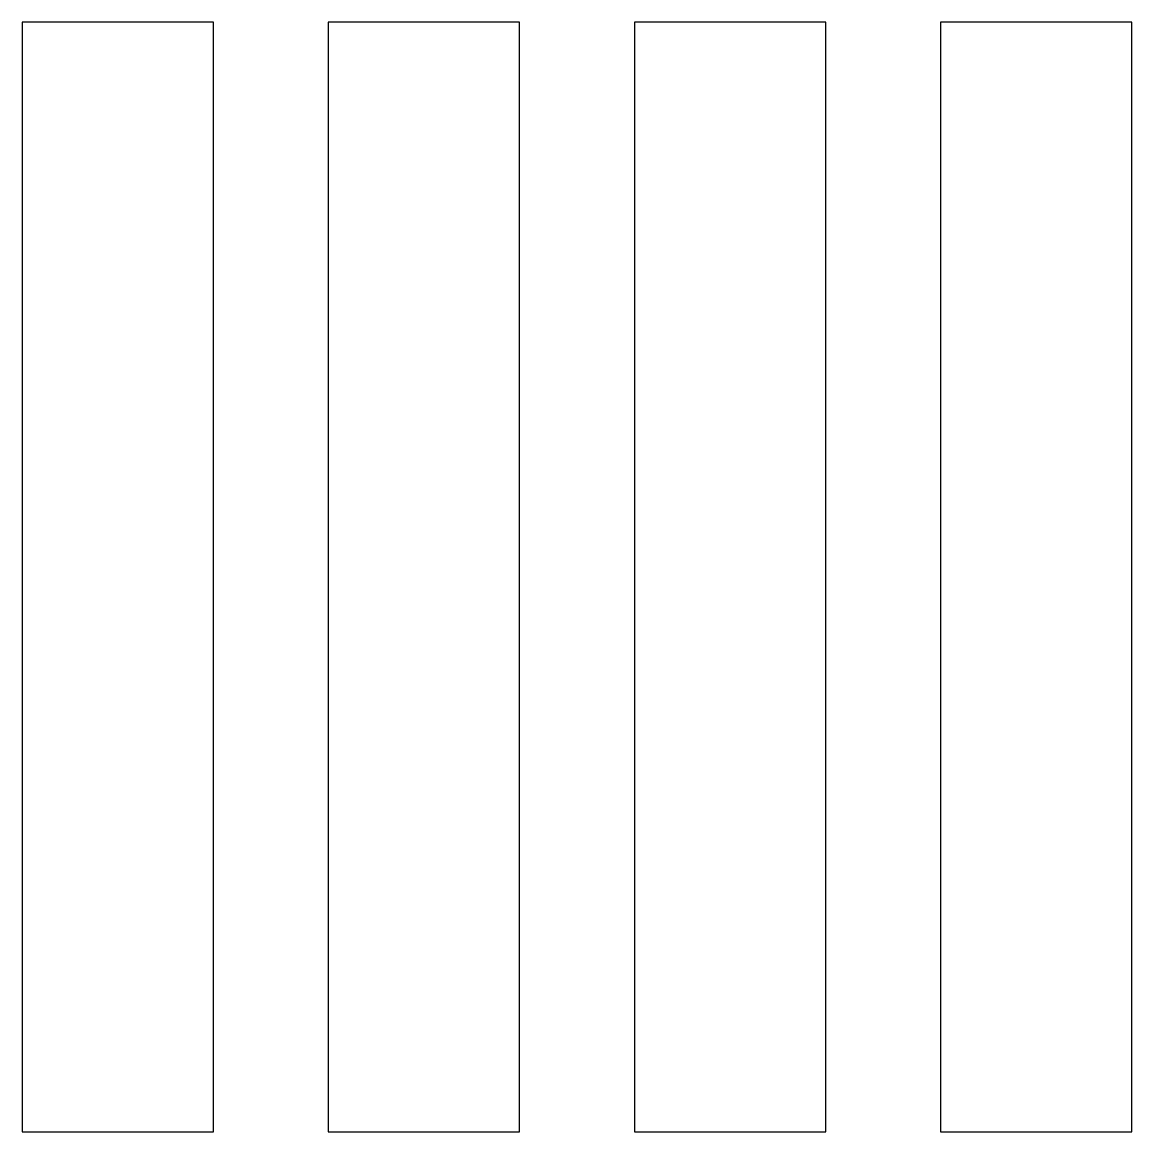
# Model space of a CAD drawing. Header units: metres. Extents: x -6.5 to 22.5, y -14.5 to 14.5.
import ezdxf

# ---------------------------------------------------------------- set-up
doc = ezdxf.new("R2010")
doc.units = ezdxf.units.M

msp = doc.modelspace()

# ---------------------------------------------------------------- linework, layer by layer
for p, q in [((-1.5, 14.5), (-6.5, 14.5)), ((-6.5, 14.5), (-6.5, -14.5)), ((-1.5, -14.5), (-1.5, 14.5)), ((6.5, 14.5), (1.5, 14.5)), ((1.5, 14.5), (1.5, -14.5)), ((6.5, -14.5), (6.5, 14.5)), ((14.5, 14.5), (9.5, 14.5)), ((9.5, 14.5), (9.5, -14.5)), ((14.5, -14.5), (14.5, 14.5)), ((22.5, 14.5), (17.5, 14.5)), ((17.5, 14.5), (17.5, -14.5)), ((22.5, -14.5), (22.5, 14.5)), ((-6.5, -14.5), (-1.5, -14.5)), ((1.5, -14.5), (6.5, -14.5)), ((9.5, -14.5), (14.5, -14.5)), ((17.5, -14.5), (22.5, -14.5))]:
    msp.add_line(p, q)

doc.saveas('drawing.dxf')
